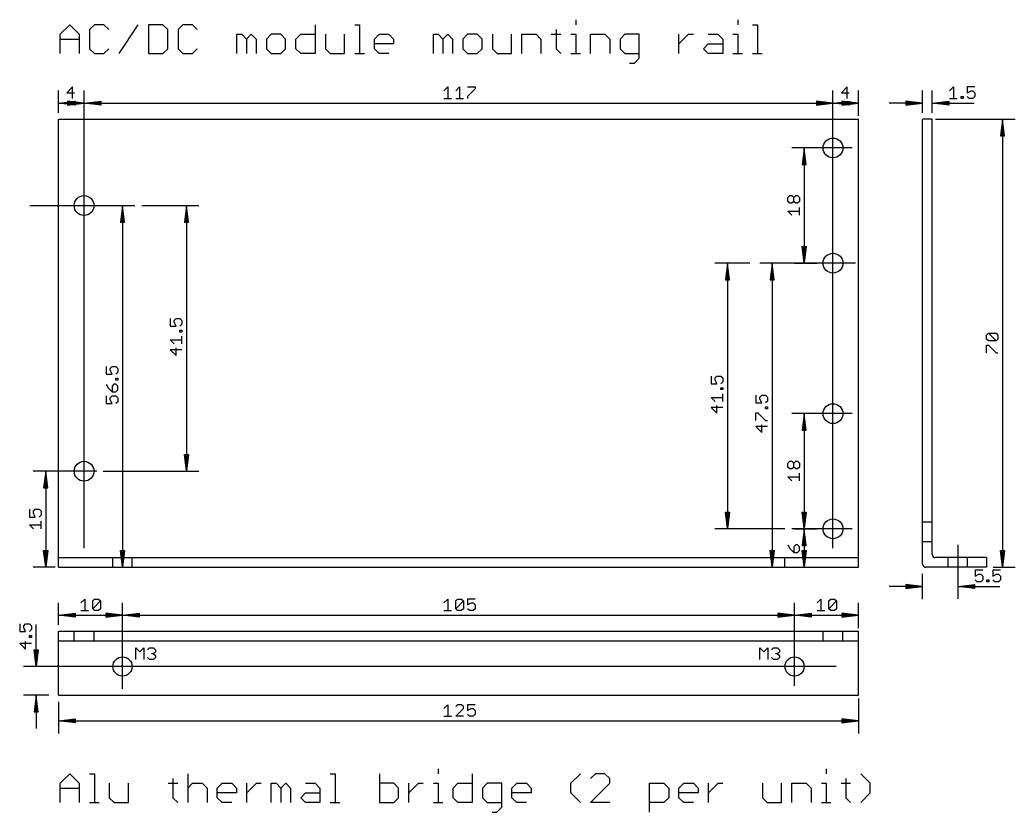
# Model space of a CAD drawing. Extents: x -7 to 590, y -48 to 445.
# Drawn here: x 314 to 469.4, y 321.8 to 445.5 of the extents above; entities that cross this region are included whole.
import ezdxf

# ---------------------------------------------------------------- set-up
doc = ezdxf.new("R2010")
doc.units = 0
doc.layers.add('20', color=7, linetype='CONTINUOUS')
doc.layers.add('47', color=2, linetype='CONTINUOUS')

msp = doc.modelspace()

# ---------------------------------------------------------------- linework, layer by layer
at = {"layer": '20'}
for p, q in [((320, 430), (445, 430)), ((320, 361.5), (320, 430)), ((445, 361.5), (445, 430)), ((455, 367.05), (455, 430)), ((456.5, 430), (455, 430)), ((456.5, 367.05), (456.5, 430)), ((455, 363.95), (455, 367.05)), ((456.5, 367.05), (455, 367.05)), ((456.5, 363.95), (456.5, 367.05)), ((456.5, 363.95), (455, 363.95)), ((455, 360.5), (455, 363.95)), ((456.5, 362), (456.5, 363.95)), ((320, 361.5), (328.5, 361.5)), ((320, 360), (320, 361.5)), ((328.5, 361.5), (331.5, 361.5)), ((328.5, 360), (328.5, 361.5)), ((331.5, 361.5), (433.5, 361.5)), ((331.5, 360), (331.5, 361.5)), ((433.5, 361.5), (436.5, 361.5)), ((433.5, 360), (433.5, 361.5)), ((436.5, 361.5), (445, 361.5)), ((436.5, 360), (436.5, 361.5)), ((445, 360), (445, 361.5)), ((459, 361.5), (457, 361.5)), ((462, 361.5), (459, 361.5)), ((459, 360), (459, 361.5)), ((465, 361.5), (462, 361.5)), ((462, 360), (462, 361.5)), ((465, 361.5), (465, 360)), ((320, 360), (328.5, 360)), ((328.5, 360), (331.5, 360)), ((331.5, 360), (433.5, 360)), ((433.5, 360), (436.5, 360)), ((436.5, 360), (445, 360)), ((459, 360), (455.5, 360)), ((462, 360), (459, 360)), ((465, 360), (462, 360)), ((320, 350), (322.45, 350)), ((320, 348.5), (320, 350)), ((322.45, 350), (325.55, 350)), ((322.45, 348.5), (322.45, 350)), ((325.55, 350), (439.45, 350)), ((325.55, 348.5), (325.55, 350)), ((439.45, 350), (442.55, 350)), ((439.45, 348.5), (439.45, 350)), ((442.55, 350), (445, 350)), ((442.55, 348.5), (442.55, 350)), ((445, 348.5), (445, 350)), ((320, 348.5), (322.45, 348.5)), ((320, 340), (320, 348.5)), ((322.45, 348.5), (325.55, 348.5)), ((325.55, 348.5), (439.45, 348.5)), ((439.45, 348.5), (442.55, 348.5)), ((442.55, 348.5), (445, 348.5)), ((445, 340), (445, 348.5)), ((320, 340), (445, 340))]:
    msp.add_line(p, q, dxfattribs=at)
for centre, radius in [((441, 425.5), 1.55), ((324, 416.5), 1.55), ((441, 407.5), 1.55), ((441, 384), 1.55), ((324, 375), 1.55), ((441, 366), 1.55), ((330, 344.5), 1.5), ((435, 344.5), 1.5)]:
    msp.add_circle(centre, radius, dxfattribs=at)
for centre in [(457, 362), (455.5, 360.5)]:
    msp.add_arc(centre, 0.5, 180, 270, dxfattribs=at)
at = {"layer": '47'}
for p, q in [((320.254, 443.2512), (321.7526, 444.7498)), ((321.7526, 444.7498), (323.2512, 443.2512)), ((325.6072, 444.7498), (324.8579, 444.0005)), ((327.1059, 444.7498), (325.6072, 444.7498)), ((327.8552, 444.0005), (327.1059, 444.7498)), ((329.4619, 440.254), (332.4591, 444.7498)), ((334.0658, 444.7498), (334.0658, 440.254)), ((336.3137, 444.7498), (334.0658, 444.7498)), ((337.063, 444.0005), (336.3137, 444.7498)), ((339.419, 444.7498), (338.6697, 444.0005)), ((340.9177, 444.7498), (339.419, 444.7498)), ((341.667, 444.0005), (340.9177, 444.7498)), ((360.0827, 444.7498), (360.0827, 440.254)), ((366.2933, 444.7498), (367.0427, 444.7498)), ((367.0427, 444.7498), (367.0427, 440.254)), ((400.8048, 445.4991), (400.8048, 444.7498)), ((426.1265, 445.4991), (426.1265, 444.7498)), ((428.4464, 444.7498), (429.1958, 444.7498)), ((429.1958, 444.7498), (429.1958, 440.254)), ((320.254, 440.254), (320.254, 443.2512)), ((323.2512, 443.2512), (323.2512, 440.254)), ((324.8579, 444.0005), (324.8579, 441.0033)), ((337.063, 441.0033), (337.063, 444.0005)), ((338.6697, 444.0005), (338.6697, 441.0033)), ((347.8776, 440.254), (347.8776, 443.2512)), ((347.8776, 443.2512), (348.6269, 443.2512)), ((348.6269, 443.2512), (349.3762, 442.5019)), ((349.3762, 442.5019), (350.1255, 443.2512)), ((350.1255, 443.2512), (350.8748, 442.5019)), ((353.2308, 443.2512), (352.4815, 442.5019)), ((354.7295, 443.2512), (353.2308, 443.2512)), ((355.4788, 442.5019), (354.7295, 443.2512)), ((357.0855, 442.5019), (357.8348, 443.2512)), ((357.8348, 443.2512), (360.0827, 443.2512)), ((361.6894, 443.2512), (361.6894, 441.0033)), ((364.6866, 440.254), (364.6866, 443.2512)), ((369.3626, 442.5019), (370.1119, 443.2512)), ((370.1119, 443.2512), (371.6106, 443.2512)), ((371.6106, 443.2512), (372.3599, 442.5019)), ((378.5705, 440.254), (378.5705, 443.2512)), ((378.5705, 443.2512), (379.3198, 443.2512)), ((379.3198, 443.2512), (380.0691, 442.5019)), ((380.0691, 442.5019), (380.8184, 443.2512)), ((380.8184, 443.2512), (381.5677, 442.5019)), ((383.9237, 443.2512), (383.1744, 442.5019)), ((385.4224, 443.2512), (383.9237, 443.2512)), ((386.1717, 442.5019), (385.4224, 443.2512)), ((387.7784, 443.2512), (387.7784, 441.0033)), ((390.7756, 440.254), (390.7756, 443.2512)), ((392.3823, 440.254), (392.3823, 443.2512)), ((392.3823, 443.2512), (394.6302, 443.2512)), ((394.6302, 443.2512), (395.3795, 442.5019)), ((396.9862, 443.2512), (398.4848, 443.2512)), ((397.7355, 444.0005), (397.7355, 441.0033)), ((400.0555, 443.2512), (400.8048, 443.2512)), ((400.8048, 443.2512), (400.8048, 440.254)), ((403.1248, 440.254), (403.1248, 443.2512)), ((403.1248, 443.2512), (405.3727, 443.2512)), ((405.3727, 443.2512), (406.122, 442.5019)), ((408.4781, 443.2512), (407.7287, 442.5019)), ((410.726, 443.2512), (408.4781, 443.2512)), ((410.726, 439.5047), (410.726, 443.2512)), ((416.9366, 440.254), (416.9366, 443.2512)), ((416.9366, 441.7526), (418.4352, 443.2512)), ((418.4352, 443.2512), (419.1845, 443.2512)), ((421.5225, 443.2512), (423.0211, 443.2512)), ((423.0211, 443.2512), (423.7705, 442.5019)), ((425.3772, 443.2512), (426.1265, 443.2512)), ((426.1265, 443.2512), (426.1265, 440.254)), ((320.254, 442.5019), (323.2512, 442.5019)), ((349.3762, 442.5019), (349.3762, 440.254)), ((350.8748, 442.5019), (350.8748, 440.254)), ((352.4815, 442.5019), (352.4815, 441.0033)), ((355.4788, 441.0033), (355.4788, 442.5019)), ((357.0855, 441.0033), (357.0855, 442.5019)), ((369.3626, 441.0033), (369.3626, 442.5019)), ((372.3599, 441.7526), (369.3626, 441.7526)), ((372.3599, 442.5019), (372.3599, 441.7526)), ((380.0691, 442.5019), (380.0691, 440.254)), ((381.5677, 442.5019), (381.5677, 440.254)), ((383.1744, 442.5019), (383.1744, 441.0033)), ((386.1717, 441.0033), (386.1717, 442.5019)), ((395.3795, 442.5019), (395.3795, 440.254)), ((406.122, 442.5019), (406.122, 440.254)), ((407.7287, 442.5019), (407.7287, 441.0033)), ((420.7732, 441.0033), (421.5225, 441.7526)), ((421.5225, 441.7526), (423.7705, 441.7526)), ((423.7705, 442.5019), (423.7705, 440.254)), ((324.8579, 441.0033), (325.6072, 440.254)), ((325.6072, 440.254), (327.1059, 440.254)), ((327.1059, 440.254), (327.8552, 441.0033)), ((334.0658, 440.254), (336.3137, 440.254)), ((336.3137, 440.254), (337.063, 441.0033)), ((338.6697, 441.0033), (339.419, 440.254)), ((339.419, 440.254), (340.9177, 440.254)), ((340.9177, 440.254), (341.667, 441.0033)), ((352.4815, 441.0033), (353.2308, 440.254)), ((353.2308, 440.254), (354.7295, 440.254)), ((354.7295, 440.254), (355.4788, 441.0033)), ((357.8348, 440.254), (357.0855, 441.0033)), ((360.0827, 440.254), (357.8348, 440.254)), ((361.6894, 441.0033), (362.4387, 440.254)), ((362.4387, 440.254), (364.6866, 440.254)), ((366.2933, 440.254), (367.792, 440.254)), ((370.1119, 440.254), (369.3626, 441.0033)), ((371.6106, 440.254), (370.1119, 440.254)), ((383.1744, 441.0033), (383.9237, 440.254)), ((383.9237, 440.254), (385.4224, 440.254)), ((385.4224, 440.254), (386.1717, 441.0033)), ((387.7784, 441.0033), (388.5277, 440.254)), ((388.5277, 440.254), (390.7756, 440.254)), ((397.7355, 441.0033), (398.4848, 440.254)), ((400.0555, 440.254), (401.5541, 440.254)), ((407.7287, 441.0033), (408.4781, 440.254)), ((408.4781, 440.254), (410.726, 440.254)), ((421.5225, 440.254), (420.7732, 441.0033)), ((423.7705, 440.254), (421.5225, 440.254)), ((425.3772, 440.254), (426.8758, 440.254)), ((428.4464, 440.254), (429.9451, 440.254)), ((409.2274, 438.7554), (409.9767, 438.7554)), ((409.9767, 438.7554), (410.726, 439.5047)), ((320, 431), (320, 434.45)), ((322.2064, 435.0299), (321.3072, 434.1308)), ((321.3072, 434.1308), (322.5061, 434.1308)), ((322.2064, 433.2316), (322.2064, 435.0299)), ((324, 363), (324, 434.45)), ((324, 432), (324, 434.45)), ((380.2139, 434.4305), (380.8134, 435.0299)), ((380.8134, 435.0299), (380.8134, 433.2316)), ((382.0555, 434.4305), (382.6549, 435.0299)), ((382.6549, 435.0299), (382.6549, 433.2316)), ((383.8971, 435.0299), (385.096, 435.0299)), ((385.096, 434.7302), (383.8971, 433.5313)), ((385.096, 435.0299), (385.096, 434.7302)), ((441, 363), (441, 434.45)), ((441, 431), (441, 434.45)), ((443.2064, 435.0299), (442.3072, 434.1308)), ((442.3072, 434.1308), (443.5061, 434.1308)), ((443.2064, 433.2316), (443.2064, 435.0299)), ((445, 430.5), (445, 434.45)), ((455, 431), (455, 434.45)), ((456.5, 431), (456.5, 434.45)), ((459.2016, 434.4305), (459.801, 435.0299)), ((459.801, 435.0299), (459.801, 433.2316)), ((463.1628, 435.0299), (461.964, 435.0299)), ((461.964, 435.0299), (461.964, 434.1308)), ((461.964, 434.1308), (462.5634, 434.4305)), ((462.5634, 434.4305), (462.8631, 434.4305)), ((462.8631, 434.4305), (463.1628, 434.1308)), ((463.1628, 434.1308), (463.1628, 433.5313)), ((320.065, 432.5), (322.6, 432.8192)), ((320.065, 432.5), (322.6, 432.76)), ((320.065, 432.5), (322.6, 432.63)), ((320.065, 432.5), (323.935, 432.5)), ((322.6, 432.1808), (320.065, 432.5)), ((322.6, 432.37), (320.065, 432.5)), ((322.6, 432.24), (320.065, 432.5)), ((323.935, 432.5), (321.4, 432.8192)), ((321.4, 432.8192), (321.4, 432.1808)), ((323.935, 432.5), (321.4, 432.76)), ((323.935, 432.5), (321.4, 432.63)), ((321.4, 432.1808), (323.935, 432.5)), ((321.4, 432.37), (323.935, 432.5)), ((321.4, 432.24), (323.935, 432.5)), ((322.6, 432.8192), (322.6, 432.1808)), ((324.065, 432.5), (326.6, 432.8192)), ((324.065, 432.5), (326.6, 432.76)), ((324.065, 432.5), (326.6, 432.63)), ((324.065, 432.5), (440.935, 432.5)), ((326.6, 432.1808), (324.065, 432.5)), ((326.6, 432.37), (324.065, 432.5)), ((326.6, 432.24), (324.065, 432.5)), ((326.6, 432.8192), (326.6, 432.1808)), ((380.2139, 433.2316), (381.4128, 433.2316)), ((382.0555, 433.2316), (383.2544, 433.2316)), ((383.8971, 433.5313), (383.8971, 433.2316)), ((440.935, 432.5), (438.4, 432.8192)), ((438.4, 432.8192), (438.4, 432.1808)), ((440.935, 432.5), (438.4, 432.76)), ((440.935, 432.5), (438.4, 432.63)), ((438.4, 432.1808), (440.935, 432.5)), ((438.4, 432.37), (440.935, 432.5)), ((438.4, 432.24), (440.935, 432.5)), ((441.065, 432.5), (443.6, 432.8192)), ((441.065, 432.5), (443.6, 432.76)), ((441.065, 432.5), (443.6, 432.63)), ((441.065, 432.5), (444.935, 432.5)), ((443.6, 432.1808), (441.065, 432.5)), ((443.6, 432.37), (441.065, 432.5)), ((443.6, 432.24), (441.065, 432.5)), ((444.935, 432.5), (442.4, 432.8192)), ((442.4, 432.8192), (442.4, 432.1808)), ((444.935, 432.5), (442.4, 432.76)), ((444.935, 432.5), (442.4, 432.63)), ((442.4, 432.1808), (444.935, 432.5)), ((442.4, 432.37), (444.935, 432.5)), ((442.4, 432.24), (444.935, 432.5)), ((443.6, 432.8192), (443.6, 432.1808)), ((454.935, 432.5), (449.8, 432.5)), ((454.935, 432.5), (452.4, 432.8192)), ((452.4, 432.8192), (452.4, 432.1808)), ((454.935, 432.5), (452.4, 432.76)), ((454.935, 432.5), (452.4, 432.63)), ((452.4, 432.1808), (454.935, 432.5)), ((452.4, 432.37), (454.935, 432.5)), ((452.4, 432.24), (454.935, 432.5)), ((456.565, 432.5), (459.1, 432.8192)), ((456.565, 432.5), (459.1, 432.76)), ((456.565, 432.5), (459.1, 432.63)), ((456.565, 432.5), (463.0809, 432.5)), ((459.1, 432.1808), (456.565, 432.5)), ((459.1, 432.37), (456.565, 432.5)), ((459.1, 432.24), (456.565, 432.5)), ((459.1, 432.8192), (459.1, 432.1808)), ((459.2016, 433.2316), (460.4005, 433.2316)), ((461.0432, 433.2316), (461.0432, 433.5313)), ((461.0432, 433.5313), (461.3429, 433.5313)), ((461.3429, 433.2316), (461.0432, 433.2316)), ((461.3429, 433.5313), (461.3429, 433.2316)), ((462.2637, 433.2316), (461.964, 433.5313)), ((462.8631, 433.2316), (462.2637, 433.2316)), ((463.1628, 433.5313), (462.8631, 433.2316)), ((457, 430), (469.45, 430)), ((467.5, 429.935), (467.1808, 427.4)), ((467.5, 429.935), (467.24, 427.4)), ((467.5, 429.935), (467.37, 427.4)), ((467.5, 429.935), (467.5, 360.065)), ((467.8192, 427.4), (467.5, 429.935)), ((467.63, 427.4), (467.5, 429.935)), ((467.76, 427.4), (467.5, 429.935)), ((467.1808, 427.4), (467.8192, 427.4)), ((444, 425.5), (434.55, 425.5)), ((436.5, 425.435), (436.1808, 422.9)), ((436.5, 425.435), (436.24, 422.9)), ((436.5, 425.435), (436.37, 422.9)), ((436.5, 425.435), (436.5, 407.565)), ((436.8192, 422.9), (436.5, 425.435)), ((436.63, 422.9), (436.5, 425.435)), ((436.76, 422.9), (436.5, 425.435)), ((436.1808, 422.9), (436.8192, 422.9)), ((433.9701, 417.7491), (434.2698, 418.0488)), ((433.9701, 417.1496), (433.9701, 417.7491)), ((434.2698, 416.8499), (433.9701, 417.1496)), ((434.2698, 418.0488), (434.5695, 418.0488)), ((434.5695, 416.8499), (434.2698, 416.8499)), ((434.5695, 418.0488), (434.8692, 417.7491)), ((434.8692, 417.1496), (434.5695, 416.8499)), ((434.8692, 417.7491), (435.169, 418.0488)), ((434.8692, 417.1496), (434.8692, 417.7491)), ((435.169, 416.8499), (434.8692, 417.1496)), ((435.169, 418.0488), (435.4687, 418.0488)), ((435.4687, 416.8499), (435.169, 416.8499)), ((435.4687, 418.0488), (435.7684, 417.7491)), ((435.7684, 417.1496), (435.4687, 416.8499)), ((435.7684, 417.7491), (435.7684, 417.1496)), ((315.5, 416.5), (331.95, 416.5)), ((330, 416.435), (329.6808, 413.9)), ((330, 416.435), (329.74, 413.9)), ((330, 416.435), (329.87, 413.9)), ((330, 416.435), (330, 360.065)), ((330.3192, 413.9), (330, 416.435)), ((330.13, 413.9), (330, 416.435)), ((330.26, 413.9), (330, 416.435)), ((333, 416.5), (341.95, 416.5)), ((340, 416.435), (339.6808, 413.9)), ((340, 416.435), (339.74, 413.9)), ((340, 416.435), (339.87, 413.9)), ((340, 416.435), (340, 375.065)), ((340.3192, 413.9), (340, 416.435)), ((340.13, 413.9), (340, 416.435)), ((340.26, 413.9), (340, 416.435)), ((434.5695, 415.0083), (433.9701, 415.6078)), ((433.9701, 415.6078), (435.7684, 415.6078)), ((435.7684, 415.0083), (435.7684, 416.2072)), ((329.6808, 413.9), (330.3192, 413.9)), ((339.6808, 413.9), (340.3192, 413.9)), ((436.5, 407.565), (436.1808, 410.1)), ((436.1808, 410.1), (436.8192, 410.1)), ((436.5, 407.565), (436.24, 410.1)), ((436.5, 407.565), (436.37, 410.1)), ((436.8192, 410.1), (436.5, 407.565)), ((436.63, 410.1), (436.5, 407.565)), ((436.76, 410.1), (436.5, 407.565)), ((428, 407.5), (422.55, 407.5)), ((424.5, 407.435), (424.1808, 404.9)), ((424.5, 407.435), (424.24, 404.9)), ((424.5, 407.435), (424.37, 404.9)), ((424.5, 407.435), (424.5, 366.065)), ((424.8192, 404.9), (424.5, 407.435)), ((424.63, 404.9), (424.5, 407.435)), ((424.76, 404.9), (424.5, 407.435)), ((444.5, 407.5), (429.55, 407.5)), ((431.5, 407.435), (431.1808, 404.9)), ((431.5, 407.435), (431.24, 404.9)), ((431.5, 407.435), (431.37, 404.9)), ((431.5, 407.435), (431.5, 360.065)), ((431.8192, 404.9), (431.5, 407.435)), ((431.63, 404.9), (431.5, 407.435)), ((431.76, 404.9), (431.5, 407.435)), ((435, 407.5), (438.45, 407.5)), ((424.1808, 404.9), (424.8192, 404.9)), ((431.1808, 404.9), (431.8192, 404.9)), ((337.4701, 398.8651), (337.4701, 397.6662)), ((338.0695, 398.5654), (338.3692, 398.8651)), ((338.0695, 398.2656), (338.0695, 398.5654)), ((338.3692, 397.6662), (338.0695, 398.2656)), ((338.3692, 398.8651), (338.9687, 398.8651)), ((338.9687, 398.8651), (339.2684, 398.5654)), ((339.2684, 398.5654), (339.2684, 397.9659)), ((337.4701, 397.6662), (338.3692, 397.6662)), ((339.2684, 397.9659), (338.9687, 397.6662)), ((338.9687, 396.7454), (338.9687, 397.0451)), ((338.9687, 397.0451), (339.2684, 397.0451)), ((339.2684, 396.7454), (338.9687, 396.7454)), ((339.2684, 397.0451), (339.2684, 396.7454)), ((464.9701, 396.2491), (465.2698, 396.5488)), ((465.2698, 396.5488), (466.4687, 396.5488)), ((466.4687, 395.3499), (465.2698, 396.5488)), ((466.4687, 396.5488), (466.7684, 396.2491)), ((338.0695, 394.9038), (337.4701, 395.5033)), ((337.4701, 395.5033), (339.2684, 395.5033)), ((339.2684, 394.9038), (339.2684, 396.1027)), ((464.9701, 395.6496), (464.9701, 396.2491)), ((465.2698, 395.3499), (464.9701, 395.6496)), ((466.4687, 395.3499), (465.2698, 395.3499)), ((466.7684, 395.6496), (466.4687, 395.3499)), ((466.7684, 396.2491), (466.7684, 395.6496)), ((339.2684, 393.9614), (337.4701, 393.9614)), ((337.4701, 393.9614), (338.3692, 393.0623)), ((338.3692, 393.0623), (338.3692, 394.2612)), ((464.9701, 393.5083), (464.9701, 394.7072)), ((464.9701, 394.7072), (465.2698, 394.7072)), ((465.2698, 394.7072), (466.4687, 393.5083)), ((466.4687, 393.5083), (466.7684, 393.5083)), ((327.4701, 391.3651), (327.4701, 390.1662)), ((328.0695, 391.0654), (328.3692, 391.3651)), ((328.0695, 390.7656), (328.0695, 391.0654)), ((328.3692, 390.1662), (328.0695, 390.7656)), ((328.3692, 391.3651), (328.9687, 391.3651)), ((328.9687, 391.3651), (329.2684, 391.0654)), ((329.2684, 390.4659), (328.9687, 390.1662)), ((329.2684, 391.0654), (329.2684, 390.4659)), ((327.4701, 390.1662), (328.3692, 390.1662)), ((328.9687, 389.2454), (328.9687, 389.5451)), ((328.9687, 389.5451), (329.2684, 389.5451)), ((329.2684, 389.2454), (328.9687, 389.2454)), ((329.2684, 389.5451), (329.2684, 389.2454)), ((421.9701, 389.8651), (421.9701, 388.6662)), ((422.5695, 389.5654), (422.8692, 389.8651)), ((422.5695, 389.2656), (422.5695, 389.5654)), ((422.8692, 388.6662), (422.5695, 389.2656)), ((422.8692, 389.8651), (423.4687, 389.8651)), ((423.4687, 389.8651), (423.7684, 389.5654)), ((423.7684, 388.9659), (423.4687, 388.6662)), ((423.7684, 389.5654), (423.7684, 388.9659)), ((327.4701, 388.6027), (327.7698, 388.0033)), ((327.7698, 388.0033), (328.3692, 387.4038)), ((328.669, 388.6027), (328.3692, 388.303)), ((328.3692, 388.303), (328.3692, 387.4038)), ((328.3692, 387.4038), (328.9687, 387.4038)), ((328.9687, 388.6027), (328.669, 388.6027)), ((329.2684, 388.303), (328.9687, 388.6027)), ((328.9687, 387.4038), (329.2684, 387.7036)), ((329.2684, 387.7036), (329.2684, 388.303)), ((421.9701, 388.6662), (422.8692, 388.6662)), ((423.4687, 387.7454), (423.4687, 388.0451)), ((423.4687, 388.0451), (423.7684, 388.0451)), ((423.7684, 387.7454), (423.4687, 387.7454)), ((423.7684, 388.0451), (423.7684, 387.7454)), ((327.4701, 386.7612), (327.4701, 385.5623)), ((328.0695, 386.4614), (328.3692, 386.7612)), ((328.0695, 386.1617), (328.0695, 386.4614)), ((328.3692, 385.5623), (328.0695, 386.1617)), ((328.3692, 386.7612), (328.9687, 386.7612)), ((328.9687, 386.7612), (329.2684, 386.4614)), ((329.2684, 385.862), (328.9687, 385.5623)), ((329.2684, 386.4614), (329.2684, 385.862)), ((422.5695, 385.9038), (421.9701, 386.5033)), ((421.9701, 386.5033), (423.7684, 386.5033)), ((423.7684, 385.9038), (423.7684, 387.1027)), ((428.9701, 386.8651), (428.9701, 385.6662)), ((428.9701, 385.6662), (429.8692, 385.6662)), ((429.5695, 386.5654), (429.8692, 386.8651)), ((429.5695, 386.2656), (429.5695, 386.5654)), ((429.8692, 385.6662), (429.5695, 386.2656)), ((429.8692, 386.8651), (430.4687, 386.8651)), ((430.4687, 386.8651), (430.7684, 386.5654)), ((430.7684, 385.9659), (430.4687, 385.6662)), ((430.7684, 386.5654), (430.7684, 385.9659)), ((327.4701, 385.5623), (328.3692, 385.5623)), ((423.7684, 384.9614), (421.9701, 384.9614)), ((421.9701, 384.9614), (422.8692, 384.0623)), ((422.8692, 384.0623), (422.8692, 385.2612)), ((428.9701, 382.9038), (428.9701, 384.1027)), ((428.9701, 384.1027), (429.2698, 384.1027)), ((429.2698, 384.1027), (430.4687, 382.9038)), ((430.4687, 384.7454), (430.4687, 385.0451)), ((430.4687, 385.0451), (430.7684, 385.0451)), ((430.7684, 384.7454), (430.4687, 384.7454)), ((430.7684, 385.0451), (430.7684, 384.7454)), ((430.4687, 382.9038), (430.7684, 382.9038)), ((444, 384), (434.55, 384)), ((436.5, 383.935), (436.1808, 381.4)), ((436.5, 383.935), (436.24, 381.4)), ((436.5, 383.935), (436.37, 381.4)), ((436.5, 383.935), (436.5, 366.065)), ((436.8192, 381.4), (436.5, 383.935)), ((436.63, 381.4), (436.5, 383.935)), ((436.76, 381.4), (436.5, 383.935)), ((430.7684, 381.9614), (428.9701, 381.9614)), ((428.9701, 381.9614), (429.8692, 381.0623)), ((429.8692, 381.0623), (429.8692, 382.2612)), ((436.1808, 381.4), (436.8192, 381.4)), ((340, 375.065), (339.6808, 377.6)), ((339.6808, 377.6), (340.3192, 377.6)), ((340, 375.065), (339.74, 377.6)), ((340, 375.065), (339.87, 377.6)), ((340.3192, 377.6), (340, 375.065)), ((340.13, 377.6), (340, 375.065)), ((340.26, 377.6), (340, 375.065)), ((433.9701, 376.2491), (434.2698, 376.5488)), ((434.2698, 376.5488), (434.5695, 376.5488)), ((434.5695, 376.5488), (434.8692, 376.2491)), ((434.8692, 376.2491), (435.169, 376.5488)), ((435.169, 376.5488), (435.4687, 376.5488)), ((435.4687, 376.5488), (435.7684, 376.2491)), ((326, 375), (316.05, 375)), ((318, 374.935), (317.6808, 372.4)), ((318, 374.935), (317.74, 372.4)), ((318, 374.935), (317.87, 372.4)), ((318, 374.935), (318, 360.065)), ((318.3192, 372.4), (318, 374.935)), ((318.13, 372.4), (318, 374.935)), ((318.26, 372.4), (318, 374.935)), ((327, 375), (341.95, 375)), ((433.9701, 375.6496), (433.9701, 376.2491)), ((434.2698, 375.3499), (433.9701, 375.6496)), ((434.5695, 375.3499), (434.2698, 375.3499)), ((434.8692, 375.6496), (434.5695, 375.3499)), ((434.8692, 375.6496), (434.8692, 376.2491)), ((435.169, 375.3499), (434.8692, 375.6496)), ((435.4687, 375.3499), (435.169, 375.3499)), ((435.7684, 375.6496), (435.4687, 375.3499)), ((435.7684, 376.2491), (435.7684, 375.6496)), ((435.7684, 373.5083), (435.7684, 374.7072)), ((434.5695, 373.5083), (433.9701, 374.1078)), ((433.9701, 374.1078), (435.7684, 374.1078)), ((317.6808, 372.4), (318.3192, 372.4)), ((315.4701, 369.0488), (315.4701, 367.8499)), ((316.0695, 368.7491), (316.3692, 369.0488)), ((316.0695, 368.4494), (316.0695, 368.7491)), ((316.3692, 369.0488), (316.9687, 369.0488)), ((316.9687, 369.0488), (317.2684, 368.7491)), ((317.2684, 368.7491), (317.2684, 368.1496)), ((424.5, 366.065), (424.1808, 368.6)), ((424.1808, 368.6), (424.8192, 368.6)), ((424.5, 366.065), (424.24, 368.6)), ((424.5, 366.065), (424.37, 368.6)), ((424.8192, 368.6), (424.5, 366.065)), ((424.63, 368.6), (424.5, 366.065)), ((424.76, 368.6), (424.5, 366.065)), ((436.5, 366.065), (436.1808, 368.6)), ((436.1808, 368.6), (436.8192, 368.6)), ((436.5, 366.065), (436.24, 368.6)), ((436.5, 366.065), (436.37, 368.6)), ((436.8192, 368.6), (436.5, 366.065)), ((436.63, 368.6), (436.5, 366.065)), ((436.76, 368.6), (436.5, 366.065)), ((315.4701, 367.8499), (316.3692, 367.8499)), ((316.3692, 367.8499), (316.0695, 368.4494)), ((317.2684, 368.1496), (316.9687, 367.8499)), ((317.2684, 366.0083), (317.2684, 367.2072)), ((316.0695, 366.0083), (315.4701, 366.6078)), ((315.4701, 366.6078), (317.2684, 366.6078)), ((433.5, 366), (422.55, 366)), ((444, 366), (434.55, 366)), ((435, 366), (438.45, 366)), ((436.5, 365.935), (436.1808, 363.4)), ((436.5, 365.935), (436.24, 363.4)), ((436.5, 365.935), (436.37, 363.4)), ((436.5, 365.935), (436.5, 360.065)), ((436.8192, 363.4), (436.5, 365.935)), ((436.63, 363.4), (436.5, 365.935)), ((436.76, 363.4), (436.5, 365.935)), ((318, 360.065), (317.6808, 362.6)), ((317.6808, 362.6), (318.3192, 362.6)), ((318, 360.065), (317.74, 362.6)), ((318, 360.065), (317.87, 362.6)), ((318.3192, 362.6), (318, 360.065)), ((318.13, 362.6), (318, 360.065)), ((318.26, 362.6), (318, 360.065)), ((330, 360.065), (329.6808, 362.6)), ((329.6808, 362.6), (330.3192, 362.6)), ((330, 360.065), (329.74, 362.6)), ((330, 360.065), (329.87, 362.6)), ((330.3192, 362.6), (330, 360.065)), ((330.13, 362.6), (330, 360.065)), ((330.26, 362.6), (330, 360.065)), ((431.5, 360.065), (431.1808, 362.6)), ((431.1808, 362.6), (431.8192, 362.6)), ((431.5, 360.065), (431.24, 362.6)), ((431.5, 360.065), (431.37, 362.6)), ((431.8192, 362.6), (431.5, 360.065)), ((431.63, 362.6), (431.5, 360.065)), ((431.76, 362.6), (431.5, 360.065)), ((433.9701, 363.5061), (434.2698, 362.9066)), ((434.2698, 362.9066), (434.8692, 362.3072)), ((435.169, 363.5061), (434.8692, 363.2064)), ((434.8692, 363.2064), (434.8692, 362.3072)), ((434.8692, 362.3072), (435.4687, 362.3072)), ((435.4687, 363.5061), (435.169, 363.5061)), ((435.7684, 363.2064), (435.4687, 363.5061)), ((435.4687, 362.3072), (435.7684, 362.6069)), ((435.7684, 362.6069), (435.7684, 363.2064)), ((436.1808, 363.4), (436.8192, 363.4)), ((436.5, 360.065), (436.1808, 362.6)), ((436.1808, 362.6), (436.8192, 362.6)), ((436.5, 360.065), (436.24, 362.6)), ((436.5, 360.065), (436.37, 362.6)), ((436.8192, 362.6), (436.5, 360.065)), ((436.63, 362.6), (436.5, 360.065)), ((436.76, 362.6), (436.5, 360.065)), ((460.5, 363.5), (460.5, 355.05)), ((467.5, 360.065), (467.1808, 362.6)), ((467.1808, 362.6), (467.8192, 362.6)), ((467.5, 360.065), (467.24, 362.6)), ((467.5, 360.065), (467.37, 362.6)), ((467.8192, 362.6), (467.5, 360.065)), ((467.63, 362.6), (467.5, 360.065)), ((467.76, 362.6), (467.5, 360.065)), ((319.5, 360), (316.05, 360)), ((328.5, 360), (331.95, 360)), ((430, 360), (433.45, 360)), ((435.5, 360), (438.45, 360)), ((464.4005, 359.5299), (463.2016, 359.5299)), ((463.2016, 359.5299), (463.2016, 358.6308)), ((467.1628, 359.5299), (465.964, 359.5299)), ((465.964, 359.5299), (465.964, 358.6308)), ((466, 360), (469.45, 360)), ((455, 355), (455, 358.95)), ((463.2016, 358.6308), (463.801, 358.9305)), ((463.5013, 357.7316), (463.2016, 358.0313)), ((464.1008, 357.7316), (463.5013, 357.7316)), ((463.801, 358.9305), (464.1008, 358.9305)), ((464.1008, 358.9305), (464.4005, 358.6308)), ((464.4005, 358.0313), (464.1008, 357.7316)), ((464.4005, 358.6308), (464.4005, 358.0313)), ((465.0432, 357.7316), (465.0432, 358.0313)), ((465.0432, 358.0313), (465.3429, 358.0313)), ((465.3429, 357.7316), (465.0432, 357.7316)), ((465.3429, 358.0313), (465.3429, 357.7316)), ((465.964, 358.6308), (466.5634, 358.9305)), ((466.2637, 357.7316), (465.964, 358.0313)), ((466.8631, 357.7316), (466.2637, 357.7316)), ((466.5634, 358.9305), (466.8631, 358.9305)), ((466.8631, 358.9305), (467.1628, 358.6308)), ((467.1628, 358.0313), (466.8631, 357.7316)), ((467.1628, 358.6308), (467.1628, 358.0313)), ((454.935, 357), (449.8, 357)), ((454.935, 357), (452.4, 357.3192)), ((452.4, 357.3192), (452.4, 356.6808)), ((454.935, 357), (452.4, 357.26)), ((454.935, 357), (452.4, 357.13)), ((452.4, 356.6808), (454.935, 357)), ((452.4, 356.87), (454.935, 357)), ((452.4, 356.74), (454.935, 357)), ((460.565, 357), (463.1, 357.3192)), ((460.565, 357), (463.1, 357.26)), ((460.565, 357), (463.1, 357.13)), ((460.565, 357), (467.0809, 357)), ((463.1, 356.6808), (460.565, 357)), ((463.1, 356.87), (460.565, 357)), ((463.1, 356.74), (460.565, 357)), ((463.1, 357.3192), (463.1, 356.6808)), ((323.5083, 354.4305), (324.1078, 355.0299)), ((324.1078, 355.0299), (324.1078, 353.2316)), ((325.3499, 354.7302), (325.6496, 355.0299)), ((325.3499, 353.5313), (325.3499, 354.7302)), ((325.3499, 353.5313), (326.5488, 354.7302)), ((325.6496, 355.0299), (326.2491, 355.0299)), ((326.2491, 355.0299), (326.5488, 354.7302)), ((326.5488, 354.7302), (326.5488, 353.5313)), ((380.2139, 354.4305), (380.8134, 355.0299)), ((380.8134, 355.0299), (380.8134, 353.2316)), ((382.0555, 354.7302), (382.3552, 355.0299)), ((382.0555, 353.5313), (382.0555, 354.7302)), ((382.0555, 353.5313), (383.2544, 354.7302)), ((382.3552, 355.0299), (382.9547, 355.0299)), ((382.9547, 355.0299), (383.2544, 354.7302)), ((383.2544, 354.7302), (383.2544, 353.5313)), ((385.096, 355.0299), (383.8971, 355.0299)), ((383.8971, 355.0299), (383.8971, 354.1308)), ((438.5083, 354.4305), (439.1078, 355.0299)), ((439.1078, 355.0299), (439.1078, 353.2316)), ((440.3499, 354.7302), (440.6496, 355.0299)), ((440.3499, 353.5313), (440.3499, 354.7302)), ((440.3499, 353.5313), (441.5488, 354.7302)), ((440.6496, 355.0299), (441.2491, 355.0299)), ((441.2491, 355.0299), (441.5488, 354.7302)), ((441.5488, 354.7302), (441.5488, 353.5313)), ((320, 351), (320, 354.45)), ((323.5083, 353.2316), (324.7072, 353.2316)), ((325.6496, 353.2316), (325.3499, 353.5313)), ((326.2491, 353.2316), (325.6496, 353.2316)), ((326.5488, 353.5313), (326.2491, 353.2316)), ((330, 341), (330, 354.45)), ((330, 351), (330, 354.45)), ((380.2139, 353.2316), (381.4128, 353.2316)), ((382.3552, 353.2316), (382.0555, 353.5313)), ((382.9547, 353.2316), (382.3552, 353.2316)), ((383.2544, 353.5313), (382.9547, 353.2316)), ((383.8971, 354.1308), (384.4965, 354.4305)), ((384.1968, 353.2316), (383.8971, 353.5313)), ((384.7962, 353.2316), (384.1968, 353.2316)), ((384.4965, 354.4305), (384.7962, 354.4305)), ((384.7962, 354.4305), (385.096, 354.1308)), ((385.096, 353.5313), (384.7962, 353.2316)), ((385.096, 354.1308), (385.096, 353.5313)), ((435, 341.5), (435, 354.45)), ((435, 343), (435, 354.45)), ((438.5083, 353.2316), (439.7072, 353.2316)), ((440.6496, 353.2316), (440.3499, 353.5313)), ((441.2491, 353.2316), (440.6496, 353.2316)), ((441.5488, 353.5313), (441.2491, 353.2316)), ((445, 350.5), (445, 354.45)), ((320.065, 352.5), (322.6, 352.8192)), ((320.065, 352.5), (322.6, 352.76)), ((320.065, 352.5), (322.6, 352.63)), ((320.065, 352.5), (329.935, 352.5)), ((322.6, 352.1808), (320.065, 352.5)), ((322.6, 352.37), (320.065, 352.5)), ((322.6, 352.24), (320.065, 352.5)), ((322.6, 352.8192), (322.6, 352.1808)), ((329.935, 352.5), (327.4, 352.8192)), ((327.4, 352.8192), (327.4, 352.1808)), ((329.935, 352.5), (327.4, 352.76)), ((329.935, 352.5), (327.4, 352.63)), ((327.4, 352.1808), (329.935, 352.5)), ((327.4, 352.37), (329.935, 352.5)), ((327.4, 352.24), (329.935, 352.5)), ((330.065, 352.5), (332.6, 352.8192)), ((330.065, 352.5), (332.6, 352.76)), ((330.065, 352.5), (332.6, 352.63)), ((330.065, 352.5), (434.935, 352.5)), ((332.6, 352.1808), (330.065, 352.5)), ((332.6, 352.37), (330.065, 352.5)), ((332.6, 352.24), (330.065, 352.5)), ((332.6, 352.8192), (332.6, 352.1808)), ((434.935, 352.5), (432.4, 352.8192)), ((432.4, 352.8192), (432.4, 352.1808)), ((434.935, 352.5), (432.4, 352.76)), ((434.935, 352.5), (432.4, 352.63)), ((432.4, 352.1808), (434.935, 352.5)), ((432.4, 352.37), (434.935, 352.5)), ((432.4, 352.24), (434.935, 352.5)), ((435.065, 352.5), (437.6, 352.8192)), ((435.065, 352.5), (437.6, 352.76)), ((435.065, 352.5), (437.6, 352.63)), ((435.065, 352.5), (444.935, 352.5)), ((437.6, 352.1808), (435.065, 352.5)), ((437.6, 352.37), (435.065, 352.5)), ((437.6, 352.24), (435.065, 352.5)), ((437.6, 352.8192), (437.6, 352.1808)), ((444.935, 352.5), (442.4, 352.8192)), ((442.4, 352.8192), (442.4, 352.1808)), ((444.935, 352.5), (442.4, 352.76)), ((444.935, 352.5), (442.4, 352.63)), ((442.4, 352.1808), (444.935, 352.5)), ((442.4, 352.37), (444.935, 352.5)), ((442.4, 352.24), (444.935, 352.5)), ((313.9701, 351.1628), (313.9701, 349.964)), ((313.9701, 349.964), (314.8692, 349.964)), ((314.5695, 350.8631), (314.8692, 351.1628)), ((314.5695, 350.5634), (314.5695, 350.8631)), ((314.8692, 349.964), (314.5695, 350.5634)), ((314.8692, 351.1628), (315.4687, 351.1628)), ((315.4687, 351.1628), (315.7684, 350.8631)), ((315.7684, 350.2637), (315.4687, 349.964)), ((315.7684, 350.8631), (315.7684, 350.2637)), ((316.5, 344.565), (316.5, 351.0809)), ((314.8692, 347.2016), (314.8692, 348.4005)), ((315.4687, 349.0432), (315.4687, 349.3429)), ((315.4687, 349.3429), (315.7684, 349.3429)), ((315.7684, 349.0432), (315.4687, 349.0432)), ((315.7684, 349.3429), (315.7684, 349.0432)), ((315.7684, 348.1008), (313.9701, 348.1008)), ((313.9701, 348.1008), (314.8692, 347.2016)), ((316.5, 344.565), (316.1808, 347.1)), ((316.1808, 347.1), (316.8192, 347.1)), ((316.5, 344.565), (316.24, 347.1)), ((316.5, 344.565), (316.37, 347.1)), ((316.8192, 347.1), (316.5, 344.565)), ((316.63, 347.1), (316.5, 344.565)), ((316.76, 347.1), (316.5, 344.565)), ((332.0762, 345.5762), (332.0762, 347.4254)), ((332.0762, 347.4254), (332.6926, 346.809)), ((332.6926, 346.809), (333.309, 347.4254)), ((333.309, 347.4254), (333.309, 345.5762)), ((333.9178, 347.1172), (334.226, 347.4254)), ((334.226, 347.4254), (334.8424, 347.4254)), ((334.8424, 347.4254), (335.1506, 347.1172)), ((335.1506, 346.809), (334.8424, 346.5008)), ((335.1506, 347.1172), (335.1506, 346.809)), ((429.5762, 345.5762), (429.5762, 347.4254)), ((429.5762, 347.4254), (430.1926, 346.809)), ((430.1926, 346.809), (430.809, 347.4254)), ((430.809, 347.4254), (430.809, 345.5762)), ((431.4178, 347.1172), (431.726, 347.4254)), ((431.726, 347.4254), (432.3424, 347.4254)), ((432.3424, 347.4254), (432.6506, 347.1172)), ((432.6506, 346.809), (432.3424, 346.5008)), ((432.6506, 347.1172), (432.6506, 346.809)), ((334.226, 345.5762), (333.9178, 345.8844)), ((334.8424, 345.5762), (334.226, 345.5762)), ((334.8424, 346.5008), (334.5342, 346.5008)), ((334.8424, 346.5008), (335.1506, 346.1926)), ((335.1506, 345.8844), (334.8424, 345.5762)), ((335.1506, 346.1926), (335.1506, 345.8844)), ((431.726, 345.5762), (431.4178, 345.8844)), ((432.3424, 345.5762), (431.726, 345.5762)), ((432.3424, 346.5008), (432.0342, 346.5008)), ((432.3424, 346.5008), (432.6506, 346.1926)), ((432.6506, 345.8844), (432.3424, 345.5762)), ((432.6506, 346.1926), (432.6506, 345.8844)), ((441.5, 344.5), (314.55, 344.5)), ((318.5, 340), (314.55, 340)), ((316.5, 339.935), (316.1808, 337.4)), ((316.5, 339.935), (316.24, 337.4)), ((316.5, 339.935), (316.37, 337.4)), ((316.5, 339.935), (316.5, 334.8)), ((316.8192, 337.4), (316.5, 339.935)), ((316.63, 337.4), (316.5, 339.935)), ((316.76, 337.4), (316.5, 339.935)), ((320, 339), (320, 334.05)), ((445, 339.5), (445, 334.05)), ((316.1808, 337.4), (316.8192, 337.4)), ((380.2139, 337.9305), (380.8134, 338.5299)), ((380.8134, 338.5299), (380.8134, 336.7316)), ((382.3552, 338.5299), (382.0555, 338.2302)), ((382.0555, 336.7316), (383.2544, 337.9305)), ((382.9547, 338.5299), (382.3552, 338.5299)), ((383.2544, 338.2302), (382.9547, 338.5299)), ((383.2544, 337.9305), (383.2544, 338.2302)), ((385.096, 338.5299), (383.8971, 338.5299)), ((383.8971, 338.5299), (383.8971, 337.6308)), ((383.8971, 337.6308), (384.4965, 337.9305)), ((384.4965, 337.9305), (384.7962, 337.9305)), ((384.7962, 337.9305), (385.096, 337.6308)), ((385.096, 337.6308), (385.096, 337.0313)), ((320.065, 336), (322.6, 336.3192)), ((320.065, 336), (322.6, 336.26)), ((320.065, 336), (322.6, 336.13)), ((320.065, 336), (444.935, 336)), ((322.6, 335.6808), (320.065, 336)), ((322.6, 335.87), (320.065, 336)), ((322.6, 335.74), (320.065, 336)), ((322.6, 336.3192), (322.6, 335.6808)), ((380.2139, 336.7316), (381.4128, 336.7316)), ((383.2544, 336.7316), (382.0555, 336.7316)), ((384.1968, 336.7316), (383.8971, 337.0313)), ((384.7962, 336.7316), (384.1968, 336.7316)), ((385.096, 337.0313), (384.7962, 336.7316)), ((444.935, 336), (442.4, 336.3192)), ((442.4, 336.3192), (442.4, 335.6808)), ((444.935, 336), (442.4, 336.26)), ((444.935, 336), (442.4, 336.13)), ((442.4, 335.6808), (444.935, 336)), ((442.4, 335.87), (444.935, 336)), ((442.4, 335.74), (444.935, 336)), ((379.3198, 328.4991), (379.3198, 327.7498)), ((439.9383, 328.4991), (439.9383, 327.7498)), ((320.254, 326.2512), (321.7526, 327.7498)), ((321.7526, 327.7498), (323.2512, 326.2512)), ((324.8579, 327.7498), (325.6072, 327.7498)), ((325.6072, 327.7498), (325.6072, 323.254)), ((337.8844, 327.0005), (337.8844, 324.0033)), ((340.2044, 327.7498), (340.2044, 323.254)), ((362.4567, 327.7498), (363.206, 327.7498)), ((363.206, 327.7498), (363.206, 323.254)), ((370.1299, 327.7498), (370.1299, 323.254)), ((384.637, 327.7498), (384.637, 323.254)), ((400.0555, 326.2512), (401.5541, 327.7498)), ((403.8741, 327.7498), (403.1248, 327.0005)), ((405.3727, 327.7498), (403.8741, 327.7498)), ((406.122, 327.0005), (405.3727, 327.7498)), ((406.122, 326.2512), (406.122, 327.0005)), ((443.0075, 327.0005), (443.0075, 324.0033)), ((446.8261, 326.2512), (445.3275, 327.7498)), ((320.254, 323.254), (320.254, 326.2512)), ((320.254, 325.5019), (323.2512, 325.5019)), ((323.2512, 326.2512), (323.2512, 323.254)), ((327.9272, 326.2512), (327.9272, 324.0033)), ((330.9245, 323.254), (330.9245, 326.2512)), ((337.1351, 326.2512), (338.6337, 326.2512)), ((340.2044, 325.5019), (340.9537, 326.2512)), ((340.9537, 326.2512), (342.4523, 326.2512)), ((342.4523, 326.2512), (343.2016, 325.5019)), ((343.2016, 325.5019), (343.2016, 323.254)), ((344.8083, 325.5019), (345.5576, 326.2512)), ((344.8083, 324.0033), (344.8083, 325.5019)), ((345.5576, 326.2512), (347.0562, 326.2512)), ((347.0562, 326.2512), (347.8055, 325.5019)), ((347.8055, 325.5019), (347.8055, 324.7526)), ((349.4122, 323.254), (349.4122, 326.2512)), ((349.4122, 324.7526), (350.9109, 326.2512)), ((350.9109, 326.2512), (351.6602, 326.2512)), ((353.2489, 323.254), (353.2489, 326.2512)), ((353.2489, 326.2512), (353.9982, 326.2512)), ((353.9982, 326.2512), (354.7475, 325.5019)), ((354.7475, 325.5019), (355.4968, 326.2512)), ((354.7475, 325.5019), (354.7475, 323.254)), ((355.4968, 326.2512), (356.2461, 325.5019)), ((356.2461, 325.5019), (356.2461, 323.254)), ((358.6021, 326.2512), (360.1007, 326.2512)), ((360.1007, 326.2512), (360.85, 325.5019)), ((360.85, 325.5019), (360.85, 323.254)), ((372.3779, 326.2512), (370.1299, 326.2512)), ((373.1272, 325.5019), (372.3779, 326.2512)), ((373.1272, 324.0033), (373.1272, 325.5019)), ((374.7339, 323.254), (374.7339, 326.2512)), ((374.7339, 324.7526), (376.2325, 326.2512)), ((376.2325, 326.2512), (376.9818, 326.2512)), ((378.5705, 326.2512), (379.3198, 326.2512)), ((379.3198, 326.2512), (379.3198, 323.254)), ((381.6398, 325.5019), (382.3891, 326.2512)), ((381.6398, 324.0033), (381.6398, 325.5019)), ((382.3891, 326.2512), (384.637, 326.2512)), ((386.993, 326.2512), (386.2437, 325.5019)), ((386.2437, 325.5019), (386.2437, 324.0033)), ((389.2409, 326.2512), (386.993, 326.2512)), ((389.2409, 322.5047), (389.2409, 326.2512)), ((390.8476, 325.5019), (391.597, 326.2512)), ((390.8476, 324.0033), (390.8476, 325.5019)), ((391.597, 326.2512), (393.0956, 326.2512)), ((393.0956, 326.2512), (393.8449, 325.5019)), ((393.8449, 325.5019), (393.8449, 324.7526)), ((400.0555, 324.7526), (400.0555, 326.2512)), ((403.1248, 323.254), (406.122, 326.2512)), ((412.3327, 321.7554), (412.3327, 326.2512)), ((412.3327, 326.2512), (414.5806, 326.2512)), ((414.5806, 326.2512), (415.3299, 325.5019)), ((415.3299, 325.5019), (415.3299, 324.0033)), ((416.9366, 325.5019), (417.6859, 326.2512)), ((416.9366, 324.0033), (416.9366, 325.5019)), ((417.6859, 326.2512), (419.1845, 326.2512)), ((419.1845, 326.2512), (419.9338, 325.5019)), ((419.9338, 325.5019), (419.9338, 324.7526)), ((421.5405, 323.254), (421.5405, 326.2512)), ((421.5405, 324.7526), (423.0392, 326.2512)), ((423.0392, 326.2512), (423.7885, 326.2512)), ((429.9811, 326.2512), (429.9811, 324.0033)), ((432.9783, 323.254), (432.9783, 326.2512)), ((434.585, 323.254), (434.585, 326.2512)), ((434.585, 326.2512), (436.8329, 326.2512)), ((436.8329, 326.2512), (437.5822, 325.5019)), ((437.5822, 325.5019), (437.5822, 323.254)), ((439.189, 326.2512), (439.9383, 326.2512)), ((439.9383, 326.2512), (439.9383, 323.254)), ((442.2582, 326.2512), (443.7569, 326.2512)), ((446.8261, 324.7526), (446.8261, 326.2512)), ((327.9272, 324.0033), (328.6765, 323.254)), ((337.8844, 324.0033), (338.6337, 323.254)), ((347.8055, 324.7526), (344.8083, 324.7526)), ((345.5576, 323.254), (344.8083, 324.0033)), ((357.8528, 324.0033), (358.6021, 324.7526)), ((358.6021, 323.254), (357.8528, 324.0033)), ((358.6021, 324.7526), (360.85, 324.7526)), ((372.3779, 323.254), (373.1272, 324.0033)), ((382.3891, 323.254), (381.6398, 324.0033)), ((386.2437, 324.0033), (386.993, 323.254)), ((393.8449, 324.7526), (390.8476, 324.7526)), ((391.597, 323.254), (390.8476, 324.0033)), ((401.5541, 323.254), (400.0555, 324.7526)), ((415.3299, 324.0033), (414.5806, 323.254)), ((419.9338, 324.7526), (416.9366, 324.7526)), ((417.6859, 323.254), (416.9366, 324.0033)), ((429.9811, 324.0033), (430.7304, 323.254)), ((443.0075, 324.0033), (443.7569, 323.254)), ((445.3275, 323.254), (446.8261, 324.7526)), ((324.8579, 323.254), (326.3565, 323.254)), ((328.6765, 323.254), (330.9245, 323.254)), ((347.0562, 323.254), (345.5576, 323.254)), ((360.85, 323.254), (358.6021, 323.254)), ((362.4567, 323.254), (363.9553, 323.254)), ((370.1299, 323.254), (372.3779, 323.254)), ((378.5705, 323.254), (380.0691, 323.254)), ((384.637, 323.254), (382.3891, 323.254)), ((386.993, 323.254), (389.2409, 323.254)), ((388.4916, 321.7554), (389.2409, 322.5047)), ((393.0956, 323.254), (391.597, 323.254)), ((406.122, 323.254), (403.1248, 323.254)), ((414.5806, 323.254), (412.3327, 323.254)), ((419.1845, 323.254), (417.6859, 323.254)), ((430.7304, 323.254), (432.9783, 323.254)), ((439.189, 323.254), (440.6876, 323.254)), ((387.7423, 321.7554), (388.4916, 321.7554))]:
    msp.add_line(p, q, dxfattribs=at)

doc.saveas('drawing.dxf')
